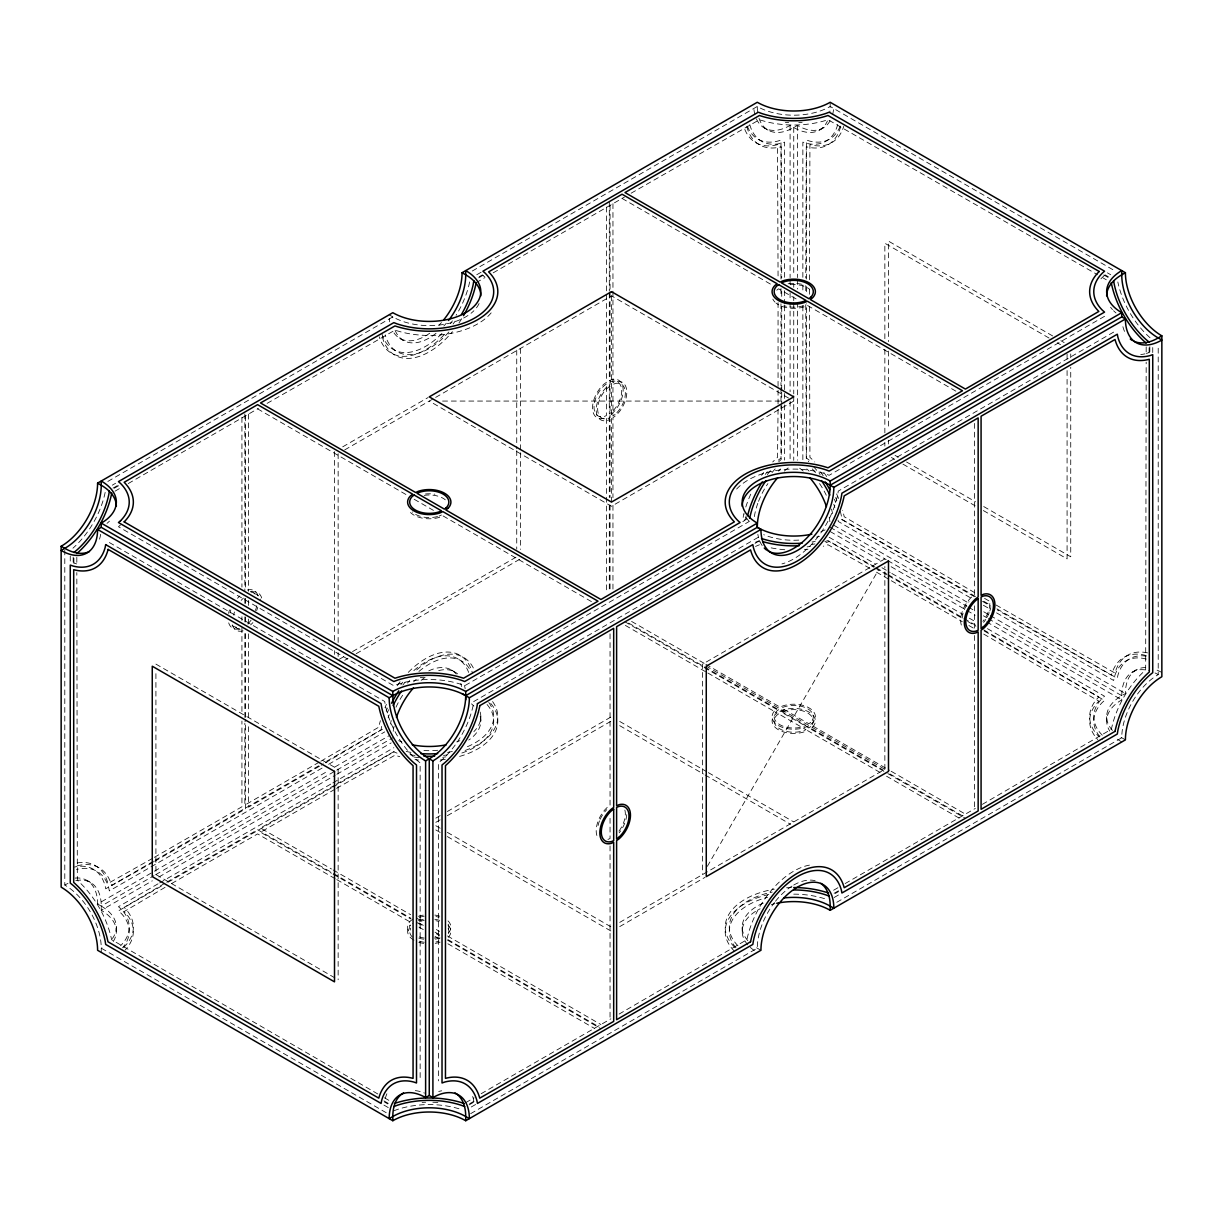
<?xml version="1.0" encoding="UTF-8"?>
<svg xmlns="http://www.w3.org/2000/svg" width="1223" height="1223" viewBox="0 0 1223 1223"><rect width="100%" height="100%" fill="white"/><g stroke="black" fill="none" stroke-linecap="round" stroke-linejoin="round"><path stroke-width="0.75" stroke-dasharray="5 3.75" d="M381.607 726.401L381.087 729.81L323.361 763.121M382.447 729.26L321.19 765.216M743.171 517.39L743.263 516.733A68.549 39.579 -60 0 1 743.981 513.507M746.091 515.984L745.556 519.378L742.254 521.288M746.917 518.842L741.857 522.359M840.66 126.412L840.553 126.947A68.549 39.579 60 0 1 806.278 146.745L805.758 278.034M707.368 866.312L878.206 570.407M120.588 524.881L118.448 526.746L393.837 685.736L397.047 684.498A64.437 37.194 0 0 1 461.484 684.498L464.694 685.736L749.195 521.487M123.752 947.29L124.165 946.923A68.549 39.579 0 0 0 124.165 907.344L165.059 883.144M1104.552 275.404L1102.412 277.254A64.437 37.194 0 0 0 1099.523 280.51M778.302 460.184L780.977 458.014L780.977 404.706M776.773 290.203L778.623 288.811L797.9 299.941M412.686 919.253L410.515 920.888A21.647 12.505 0 0 0 410.515 933.394M107.838 481.434L392.812 316.895A51.549 29.765 0 0 0 473.897 310.734M472.307 271.017L757.282 106.477A51.549 29.765 0 0 0 830.188 106.477L1115.162 271.017M112.287 485.179L115.589 483.268M476.756 274.747L481.709 271.903M113.036 488.115L119.64 484.293M479.156 276.734L482.458 274.823M114.274 488.237L119.227 485.378M478.759 277.804L483.696 274.961M115.023 491.172L119.976 488.313M128.247 483.544L258.405 408.39M267.118 403.361L394.983 330.134A68.549 39.579 0 0 0 491.707 312.186M476.19 282.651L484.461 277.881M493.175 272.851L624.525 197.01M631.129 193.203L759.452 119.716A68.549 39.579 0 0 0 828.017 119.716L1097.597 274.762M758.979 118.157A51.549 29.765 -60 0 0 793.742 127.513L797.381 125.419A51.549 29.765 60 0 0 831.059 118.876M819.502 130.066L823.155 127.972M342.715 446.838L428.081 397.551M344.718 449.896L611.5 295.859L790.455 399.172M339.428 659.166L344.351 656.323M352.56 651.584L516.733 556.786M344.718 660.313L348.005 658.417M356.214 653.678L520.386 558.896M793.742 401.068L611.5 506.291L429.258 401.068M152.692 858.301L107.976 883.51A68.549 39.579 -60 0 0 75.215 863.346M154.343 857.338L241.925 806.783L241.925 721.05M319.203 762.158L244.845 805.101L244.845 723.175M320.854 761.21L378.794 727.15A68.549 39.579 -60 0 1 380.368 720.683M153.517 861.191L105.682 888.8L105.163 886.018A64.437 37.194 -60 0 0 74.374 867.061M155.168 860.243L321.71 764.085M153.028 862.307L111.614 885.62A68.549 39.579 -60 0 0 77.339 865.823L76.82 866.006M154.679 861.359L245.578 808.877L245.578 719.338M319.539 766.179L248.483 807.195L248.483 725.27M322.062 768.09L109.336 890.91L108.801 888.112A64.437 37.194 -60 0 0 76.59 869.522M328.651 764.283L384.725 731.904M1104.552 316.314L829.163 475.304L825.953 474.065A64.437 37.194 0 0 0 735.054 490.943M75.092 878.099A51.549 29.765 -60 0 1 97.595 903.996L328.223 770.842M334.812 767.035L389.174 735.65M97.595 903.996L101.249 906.105L153.96 875.668M155.596 874.72L335.163 771.04M336.814 770.093L392.812 737.759M113.235 941.527A51.549 29.765 0 0 0 101.249 910.309L152.309 880.82M158.898 877.013L335.163 775.26M336.814 774.297L391.177 742.911M158.027 883.832L118.448 906.686L120.588 908.536A64.437 37.194 0 0 1 120.588 945.746M159.678 882.884L331.173 783.867M332.824 782.919L393.837 747.696M758.306 537.264L473.805 701.513L473.27 704.922A64.437 37.194 -60 0 1 441.06 760.721L438.369 762.877L438.369 1080.872M1113.664 332.09L838.275 491.096L837.74 494.489A64.437 37.194 -60 0 1 781.94 563.91M166.71 882.18L257.594 829.714L331.846 872.58M334.873 785.105L260.514 828.032L331.464 868.987M336.524 784.142L394.983 750.998M755.539 542.232L759.452 540.566M161.314 886.14L118.448 910.89L120.588 912.755A64.437 37.194 0 0 1 122.575 947.794M167.918 882.333L331.173 788.071M332.824 787.123L393.837 751.9L397.047 753.139M755.004 543.379L758.306 541.468L761.516 542.706M165.059 887.348L124.165 911.563A68.549 39.579 0 0 1 125.25 950.011M171.663 883.526L257.594 833.918L335.148 878.695M334.873 789.309L260.514 832.236L331.464 873.207M336.524 788.346L394.983 755.202A68.549 39.579 0 0 0 399.753 756.655M755.539 546.436L759.452 544.77M435.831 818.141L440.754 815.298M447.328 811.506L611.5 716.709M884.856 558.896L702.614 664.104L702.614 874.537M435.831 822.345L440.754 819.502M447.328 815.71L611.5 720.928M619.709 922.402L884.856 769.313L884.856 566.478M619.709 926.606L705.075 877.319M1132.437 672.084L1136.075 669.975M1112.487 730.452A51.549 29.765 0 0 1 1121.751 695.673L1125.405 693.563A51.549 29.765 60 0 1 1147.908 667.682M465.81 1102.58L474.081 1097.811M481.143 1093.729L610.843 1018.835M619.113 1014.066L746.917 939.692A68.549 39.579 -60 0 1 812.286 864.722M833.597 890.237L838.55 887.378M845.154 883.556L975.312 808.418M982.39 804.337L1111.386 729.26A68.549 39.579 -60 0 1 1145.661 669.898L1146.18 362.161M469.647 1103.727L474.585 1100.883M834.117 893.31L839.054 890.451M469.128 1104.873L474.081 1102.015M835.248 893.493L838.55 891.582M471.283 1106.983L476.236 1104.14M834.117 897.514L839.054 894.655M470.656 1113.664L757.282 948.177A51.549 29.765 -60 0 1 774.495 902.498M836.777 902.299L1121.751 737.759A51.549 29.765 -60 0 1 1158.212 674.637L1158.212 345.559M439.057 516.075L441.472 515.005M607.923 839.437L610.048 838.535L610.048 816.276M825.953 542.706L829.163 541.468L873.681 567.182M393.837 1110.805L397.047 1109.567A64.437 37.194 0 0 1 461.484 1109.567M1146.41 353.478L1149.1 352.545M442.558 401.068L780.442 401.068M1146.18 655.589L1145.661 655.406A68.549 39.579 60 0 0 1111.386 675.203L997.418 610.002M73.9 562.977L76.59 563.91M1107.411 272.851L1110.713 274.747M1105.026 274.839L1108.328 276.734M1103.773 274.961L1108.726 277.804M1103.024 277.896L1106.326 279.792M756.41 118.876A51.549 29.765 -60 0 0 790.089 125.419L793.742 127.513A51.549 29.765 60 0 0 827.405 120.985M764.314 127.972L767.968 130.066M1052.667 335.943L888.494 241.145L888.494 341.63M1060.876 340.682L1064.163 342.578M1049.028 338.037L884.856 243.255L884.856 339.933M1057.238 342.776L1060.524 344.672M622.064 198.432L772.217 285.112M955.882 391.161L807.394 305.429L804.566 306.683A21.647 12.505 0 0 1 775.994 303.029M895.068 455.369L898.355 457.264M906.564 462.004L975.511 501.812M983.72 506.551L1070.736 556.786L1070.736 367.221M891.414 457.478L894.701 459.374M902.91 464.113L975.144 505.818M983.353 510.557L1067.083 558.896L1067.083 369.315M974.67 592.651L844.206 516.733A68.549 39.579 60 0 0 842.632 510.251M984.561 598.368L989.514 601.227M996.118 605.033L1115.024 673.093A68.549 39.579 60 0 1 1147.785 652.929M975.495 596.503L841.913 519.378L841.393 515.984A64.437 37.194 60 0 0 839.911 509.884M983.735 601.257L990.34 605.064M996.928 608.871L1117.318 678.383L1117.837 675.585A64.437 37.194 60 0 1 1148.626 656.629M974.318 596.656L840.553 518.842M982.573 601.426L990.829 606.195M970.206 597.65L838.275 521.487L837.74 518.078M983.384 605.263L989.988 609.069M996.577 612.876L1113.664 680.477L1114.199 677.695A64.437 37.194 60 0 1 1146.41 659.09M833.826 525.233L967.255 602.266M983.735 611.775L988.673 614.634M990.324 615.582L1125.405 693.563M830.188 527.327L886.186 559.675M887.837 560.623L966.904 606.272M968.555 607.22L975.144 611.026M983.384 615.781L986.671 617.691M988.322 618.639L1121.751 695.673L1121.751 699.877A51.549 29.765 0 0 0 1109.765 731.109M830.188 531.546L882.899 561.969M891.139 566.738L965.268 609.528M966.904 610.476L975.144 615.23M986.671 621.896L1121.751 699.877M829.163 537.264L875.332 563.925M881.936 567.732L890.176 572.486M891.827 573.449L962.73 614.389M969.335 618.196L975.923 622.003M987.465 628.668L1104.552 696.254L1102.412 698.119A64.437 37.194 0 0 0 1102.412 735.313M874.842 566.998L828.017 540.566A68.549 39.579 0 0 1 824.852 541.56M876.494 567.961L886.385 573.663M888.036 574.627L962.287 617.493M963.938 618.441L975.495 625.121M983.751 629.876L1098.835 696.927A68.549 39.579 0 0 0 1098.835 736.506L1099.248 736.858M875.332 568.129L886.874 574.795M888.525 575.743L961.079 617.646M967.683 621.452L975.923 626.207M984.179 630.976L1104.552 700.473L1102.412 702.323A64.437 37.194 0 0 0 1102.412 739.518M869.889 568.359L828.017 544.77A68.549 39.579 0 0 1 823.247 546.222M876.494 572.165L889.687 579.778M891.338 580.742L962.287 621.697M968.891 625.519L973.844 628.377M983.751 634.095L1098.835 701.131A68.549 39.579 0 0 0 1097.75 739.579M389.174 314.8L392.812 316.895A51.549 29.765 -60 0 0 392.95 320.487M1125.405 739.869L1121.751 737.759A51.549 29.765 0 0 1 1118.724 735.849M399.845 338.389L403.498 340.498M631.588 621.422L704.188 663.325M705.824 664.288L780.075 707.154L782.903 705.885A21.647 12.505 0 0 1 809.045 707.872A21.647 12.505 0 0 1 812.485 722.961L810.314 724.597L889.503 770.322M891.154 771.27L965.406 814.136M705.87 665.985L884.856 769.313M257.594 408.864L407.748 495.544M414.154 499.244L433.431 510.373M591.412 601.578L442.925 515.846L440.097 517.115A21.647 12.505 0 0 1 410.515 512.529M628.668 623.103L702.919 665.969M704.57 666.917L777.155 708.836L774.985 710.471A21.647 12.505 0 0 0 778.424 725.56A21.647 12.505 0 0 0 804.566 727.532L807.394 726.279L883.296 770.108M889.885 773.914L962.486 815.833M624.984 621.819L702.537 666.581M704.188 667.544L780.075 711.358L782.903 710.104A21.647 12.505 0 0 1 809.045 712.092A21.647 12.505 0 0 1 812.485 727.181L810.314 728.816L886.201 772.63M887.852 773.578L965.406 818.355M625.366 625.396L706.221 672.084M707.872 673.032L777.155 713.04L774.985 714.675A21.647 12.505 0 0 0 778.424 729.764A21.647 12.505 0 0 0 804.566 731.751L807.394 730.498L879.994 772.401M886.583 776.223L960.835 819.089M619.709 721.448L706.726 771.698M708.362 772.646L793.742 821.932M619.709 725.667L703.439 774.006M705.075 774.954L790.455 824.241M451.394 669.975L455.032 672.084M109.336 542.523L384.725 701.513L385.26 704.922A64.437 37.194 60 0 0 417.471 760.721L420.146 762.877L420.146 1080.872M760.935 950.286L757.282 948.177A51.549 29.765 0 0 1 754.255 946.281M155.917 664.104L338.144 769.313L338.144 979.745M435.831 825.724L440.754 828.567M447.328 832.359L611.5 927.141M435.831 829.928L440.754 832.771M447.328 836.563L611.5 931.345M333.115 869.95L410.653 914.712M417.058 918.412L423.494 922.127M436.351 929.541L439.561 931.406M447.496 935.977L600.936 1024.568M333.497 873.528L411.035 918.305M418.969 922.876L423.785 925.658M435.036 932.155L441.472 935.87M447.878 939.57L598.016 1026.25M333.115 874.155L410.653 918.916M417.058 922.616L423.494 926.331M436.351 933.76L439.561 935.61M447.496 940.181L600.936 1028.772M336.799 879.643L412.686 923.457M418.969 927.095L423.785 929.877M435.036 936.359L439.852 939.142M447.878 943.774L594.714 1028.558M334.857 977.85L155.917 874.537L155.917 671.687M86.925 880.392L90.563 882.502M377.861 1094.004L111.614 939.692A68.549 39.579 60 0 0 77.339 880.315L76.82 572.578M384.465 1097.811L389.418 1100.669M383.946 1100.883L388.883 1103.727M384.465 1102.015L387.767 1103.926M383.946 1105.088L388.883 1107.946M386.223 1112.716L101.249 948.177A51.549 29.765 60 0 0 64.788 885.055L64.788 550.274M809.167 460.184L806.492 458.014L806.492 303.778M482.917 275.404L485.057 277.254M734.778 947.29L734.366 946.923A68.549 39.579 0 0 1 774.266 889.197M746.81 126.412L746.917 126.947A68.549 39.579 -60 0 0 781.191 146.745L781.711 278.034M382.34 336.845L382.447 337.38A68.549 39.579 -60 0 0 452.403 331.693M473.805 1101.327L473.27 1098.544A64.437 37.194 -60 0 0 471.359 1093.133M1152.739 347.546L1152.739 353.248M1149.819 346.721L1149.819 352.423M1149.1 347.745L1149.1 353.447M1146.18 346.919L1146.18 352.621M1106.662 716.709L1106.662 720.928M1070.736 353.951L1070.736 357.743M1067.083 354.15L1067.083 359.837M974.517 423.418L974.517 594.882L972.01 596.717A21.647 12.505 -60 0 0 962.715 627.995M974.517 605.844L974.517 628.118M974.517 635.517L974.517 808.877M888.494 351.108L888.494 428.83M888.494 440.204L888.494 443.995M884.856 349.411L884.856 432.835M884.856 442.313L884.856 446.105M830.188 102.273L830.188 106.477A51.549 29.765 60 0 1 829.867 111.797M809.412 279.746L809.932 144.635A68.549 39.579 60 0 0 843.763 126.351M809.412 289.27L809.412 294.988M809.412 306.423L809.932 457.356A68.549 39.579 60 0 1 814.747 461.958M806.492 279.027L806.492 140.018L809.167 140.951A64.437 37.194 60 0 0 840.522 125.143M806.492 286.641L806.492 294.254M805.758 285.662L805.758 293.275M805.758 304.71L806.278 459.466A68.549 39.579 60 0 1 808.709 461.698M802.854 277.315L802.854 142.128L805.529 143.06A64.437 37.194 60 0 0 837.74 124.456M802.854 284.944L802.854 292.557M802.854 305.888L802.854 460.123M797.381 125.419L797.381 277.59M797.381 279.486L797.381 289.01M797.381 302.326L797.381 460.2M793.742 127.513L793.742 275.894M793.742 283.491L793.742 287.298M793.742 296.807L793.742 300.613M793.742 302.524L793.742 393.821M793.742 395.732L793.742 460.398M790.089 125.419L790.089 277.59M790.089 279.486L790.089 285.204M790.089 292.801L790.089 300.415M790.089 302.326L790.089 391.727M790.089 401.236L790.089 460.2M784.631 277.315L784.631 142.128L781.94 143.06A64.437 37.194 -60 0 1 749.73 124.456M784.631 290.646L784.631 303.977M784.631 305.888L784.631 391.574M784.631 393.47L784.631 402.994M784.631 404.905L784.631 460.123M781.711 291.38L781.711 298.993M781.711 306.621L781.711 390.458M781.711 392.354L781.711 403.789M781.711 405.7L781.191 459.466A68.549 39.579 -60 0 0 778.761 461.698M780.977 279.027L780.977 140.018L778.302 140.951A64.437 37.194 -60 0 1 746.947 125.143M780.977 288.552L780.977 296.165M780.977 303.778L780.977 385.658M780.977 387.569L780.977 402.795M778.057 275.939L777.538 144.635A68.549 39.579 -60 0 1 743.706 126.351M778.057 302.601L778.057 388.348M778.057 390.259L778.057 407.412M778.057 409.308L777.538 457.356A68.549 39.579 -60 0 0 772.722 461.958M742.193 927.141L742.193 931.345M612.952 203.691L612.952 382.784L615.459 381.714A21.647 12.505 -60 0 1 626.803 392.231A21.647 12.505 -60 0 1 615.459 415.866L612.952 417.685L612.952 497.7M612.952 505.328L612.952 589.15M611.5 295.859L611.5 502.531M610.048 205.372L610.048 384.465L607.541 386.285A21.647 12.505 -60 0 0 596.197 409.919A21.647 12.505 -60 0 0 607.541 420.437L610.048 419.367L610.048 497.486M610.048 505.099L610.048 590.831M610.048 633.85L610.048 805.315L607.541 807.134A21.647 12.505 -60 0 0 598.246 838.412M610.048 845.934L610.048 1019.309M609.314 201.596L609.314 291.135M609.314 293.031L609.314 380.674L611.821 379.604A21.647 12.505 -60 0 1 623.164 390.137A21.647 12.505 -60 0 1 611.821 413.756L609.314 415.591L609.314 497.501M609.314 505.13L609.314 590.862M606.394 207.084L606.394 292.817M606.394 294.728L606.394 382.356L603.887 384.19A21.647 12.505 -60 0 0 592.544 407.809A21.647 12.505 -60 0 0 603.887 418.327L606.394 417.272L606.394 495.376M606.394 497.287L606.394 592.544M520.386 348.463L520.386 450.844M520.386 452.739L520.386 549.417M516.733 350.16L516.733 448.734M516.733 450.63L516.733 549.203M480.807 716.709L480.807 720.928M338.144 453.687L338.144 643.252M338.144 652.73L338.144 656.522M334.506 451.577L334.506 641.158M334.506 650.636L334.506 654.427M248.483 414.123L248.483 591.305M248.483 600.447L248.483 606.027M248.483 619.006L248.483 624.571M248.483 633.835L248.483 717.656M245.578 415.805L245.578 589.165M245.578 598.429L245.578 603.994M245.578 616.973L245.578 622.553M245.578 633.606L245.578 717.427M244.845 413.924L244.845 591.106M244.845 598.353L244.845 603.917M244.845 616.896L244.845 622.476M244.845 633.636L244.845 721.264M241.925 417.502L241.925 587.071M241.925 616.728L241.925 620.443M241.925 627.689L241.925 713.422M116.338 927.141L116.338 931.345M75.75 880.682A51.549 29.765 -60 0 1 101.249 906.105L101.249 910.309M101.249 952.396L101.249 948.177A51.549 29.765 0 0 0 104.276 946.266M76.82 557.336L76.82 564.965M73.9 558.162L73.9 563.879M73.181 557.138L73.181 562.855M70.261 556.068L70.261 561.77M480.18 716.265A51.549 29.765 0 0 1 468.745 740.053M437.666 750.28A51.549 29.765 0 0 1 422.531 750.433M471.497 703.867A51.549 29.765 0 0 1 473.897 706.038M438.705 670.617A51.549 29.765 -60 0 1 457.585 673.873M464.465 685.491A51.549 29.765 -60 0 1 465.153 688.671M393.225 731.247A51.549 29.765 -60 0 1 394.066 726.141M421.14 680.37A51.549 29.765 -60 0 1 425.191 677.252M1121.751 695.673A51.549 29.765 60 0 1 1148.779 670.617M1155.032 672.956A51.549 29.765 60 0 1 1158.212 674.637M1121.751 741.964A51.549 29.765 0 0 1 1117.318 739.044M754.255 950.485A51.549 29.765 0 0 1 749.103 946.235M747.819 944.859A51.549 29.765 0 0 1 760.11 908.796M771.361 904.546A51.549 29.765 0 0 1 774.908 903.644M747.819 940.655A51.549 29.765 0 0 1 764.711 902.543M775.504 901.213A51.549 29.765 -60 0 1 792.382 885.865M793.742 885.055A51.549 29.765 -60 0 1 815.16 880.728M448.184 924.221A19.583 11.313 0 0 1 448.184 930.061M439.057 936.94A19.583 11.313 0 0 1 434.333 938.056M424.198 938.056A19.583 11.313 0 0 1 419.474 936.94M410.347 930.061A19.583 11.313 0 0 1 410.347 924.221M419.474 917.342A19.583 11.313 0 0 1 424.198 916.21M435.954 916.516A19.583 11.313 0 0 1 439.057 917.342M448.015 920.888A21.647 12.505 0 0 1 448.015 933.394M440.097 937.965A21.647 12.505 0 0 1 434.868 939.218M423.662 939.218A21.647 12.505 0 0 1 418.434 937.965M418.434 916.317A21.647 12.505 0 0 1 423.662 915.064M434.868 915.064A21.647 12.505 0 0 1 440.097 916.317M101.249 906.105A51.549 29.765 0 0 1 112.409 938.53M64.788 885.055A51.549 29.765 -60 0 1 67.968 883.388M825.112 529.895A51.549 29.765 0 0 1 820.954 531.562M749.103 521.166A51.549 29.765 0 0 1 743.951 513.996M480.18 712.061A51.549 29.765 0 0 1 473.897 731.599M459.863 740.664A51.549 29.765 0 0 1 456.683 741.918M401.847 741.918A51.549 29.765 0 0 1 398.667 740.664M819.502 536.27A51.549 29.765 0 0 1 816.536 537.187M798.787 540.107A51.549 29.765 0 0 1 763.718 534.68M737.943 945.746A64.437 37.194 0 0 1 772.233 892.071M815.237 541.361A64.437 37.194 0 0 1 812.026 541.957M488.787 702.476A64.437 37.194 0 0 1 465.061 747.65M452.357 751.442A64.437 37.194 0 0 1 447.557 752.39M410.974 752.39A64.437 37.194 0 0 1 406.174 751.442M814.915 543.929A68.549 39.579 0 0 1 811.476 544.525M786.572 887.776A68.549 39.579 0 0 1 791.938 887.577M492.594 701.574A68.549 39.579 0 0 1 463.548 750.998M447.006 754.943A68.549 39.579 0 0 1 443.521 755.432M415.01 755.432A68.549 39.579 0 0 1 408.085 754.362M420.315 677.481A68.549 39.579 0 0 1 423.892 677.252M422.103 1102.412A68.549 39.579 0 0 1 425.68 1102.244M432.85 1102.244A68.549 39.579 0 0 1 438.216 1102.535M487.044 704.479A64.437 37.194 0 0 1 461.484 753.139M445.936 756.854A64.437 37.194 0 0 1 442.665 757.312M419.183 757.664A64.437 37.194 0 0 1 412.594 756.854M810.406 546.436A64.437 37.194 0 0 1 807.134 546.88M734.366 951.142A68.549 39.579 0 0 1 770.857 894.044M490.744 703.424A68.549 39.579 0 0 1 457.142 757.083M445.264 759.407A68.549 39.579 0 0 1 438.216 760.171M418.541 760.018A68.549 39.579 0 0 1 415.01 759.636M439.057 941.144A19.583 11.313 0 0 1 435.954 941.97M424.198 942.276A19.583 11.313 0 0 1 419.474 941.144M412.304 937.001A19.583 11.313 0 0 1 410.347 928.425M419.474 921.561A19.583 11.313 0 0 1 424.198 920.43M435.954 920.72A19.583 11.313 0 0 1 439.057 921.561M448.184 928.425A19.583 11.313 0 0 1 448.184 934.28M448.015 925.092A21.647 12.505 0 0 1 448.015 937.598M440.097 942.169A21.647 12.505 0 0 1 434.868 943.422M423.662 943.422A21.647 12.505 0 0 1 418.434 942.169M413.955 940.181A21.647 12.505 0 0 1 410.515 925.092M418.434 920.522A21.647 12.505 0 0 1 423.662 919.283M434.868 919.283A21.647 12.505 0 0 1 440.097 920.522M735.956 947.794A64.437 37.194 0 0 1 767.524 897.361M793.742 894.151A64.437 37.194 0 0 1 825.953 899.134M807.99 549.219A68.549 39.579 0 0 1 804.459 549.586M784.784 549.739A68.549 39.579 0 0 1 769.16 547.445M100.683 534.313A51.549 29.765 60 0 1 98.467 541.835M415.316 1090.626A51.549 29.765 60 0 1 424.503 1093.087M385.26 1098.544A64.437 37.194 60 0 1 387.171 1093.133M479.049 303.564A51.549 29.765 0 0 1 476.343 307.967M1115.987 312.935A51.549 29.765 0 0 1 1113.572 310.734M1112.487 309.602A51.549 29.765 0 0 1 1110.591 307.248M762.174 545.55A51.549 29.765 -60 0 1 757.847 534.329M784.295 471.084A51.549 29.765 -60 0 1 788.973 467.308M803.526 305.658A19.583 11.313 0 0 1 783.943 305.658M790.333 284.73A19.583 11.313 0 0 1 809.779 289.377M109.428 521.166A51.549 29.765 0 0 1 107.013 523.352M446.303 323.224A51.549 29.765 -60 0 1 443.842 326.021M436.045 333.298A51.549 29.765 -60 0 1 394.601 328.865M437.544 516.534A19.583 11.313 0 0 1 412.304 511.933M424.198 495.361A19.583 11.313 0 0 1 445.31 499.794M757.603 111.797A51.549 29.765 -60 0 1 757.282 106.477M774.985 302.112A21.647 12.505 0 0 1 772.829 299.1M788.132 283.782A21.647 12.505 0 0 1 804.566 285.035M425.497 493.97A21.647 12.505 0 0 1 434.868 494.214M802.15 122.315A64.437 37.194 0 0 1 798.787 122.514M788.682 122.514A64.437 37.194 0 0 1 785.319 122.315M624.877 810.069A19.583 11.313 -60 0 1 618.425 831.778M598.123 825.51A19.583 11.313 -60 0 1 599.499 820.847M600.157 819.303A19.583 11.313 -60 0 1 606.761 809.626M989.82 603.505A19.583 11.313 -60 0 1 982.895 621.345M962.18 618.074A19.583 11.313 -60 0 1 969.044 601.655M626.757 814.656A21.647 12.505 -60 0 1 619.159 832.817M990.752 607.541A21.647 12.505 -60 0 1 989.835 610.965M989.224 612.677A21.647 12.505 -60 0 1 986.793 617.753M985.814 619.358A21.647 12.505 -60 0 1 983.628 622.385M418.923 671.458A64.437 37.194 -60 0 1 470.549 670.647M388.15 717.809A64.437 37.194 -60 0 1 389.235 714.721M407.519 683.03A64.437 37.194 -60 0 1 409.659 680.554M1124.533 331.402A51.549 29.765 -60 0 1 1122.317 323.896M438.705 1091.466A51.549 29.765 -60 0 1 441.732 1090.824M1144.988 353.829A64.437 37.194 -60 0 1 1140.769 354.532M771.988 472.598A64.437 37.194 -60 0 1 775.199 468.929M754.881 114.549A51.549 29.765 -60 0 1 753.674 106.187M754.346 516.61A51.549 29.765 -60 0 1 757.954 502.898M758.52 501.369A51.549 29.765 -60 0 1 767.906 483.605M778.378 471.1A51.549 29.765 -60 0 1 780.656 468.975M253.956 593.659A19.583 11.313 -60 0 1 260.407 599.637M252.886 622.614A19.583 11.313 -60 0 1 250.608 624.877M240.105 629.341A19.583 11.313 -60 0 1 235.03 626.421M233.654 615.077A19.583 11.313 -60 0 1 234.48 611.989M241.176 600.386A19.583 11.313 -60 0 1 243.438 598.123M448.872 332.014A64.437 37.194 -60 0 1 385.26 334.888M441.442 322.536A51.549 29.765 -60 0 1 438.935 325.242M429.701 333.222A51.549 29.765 -60 0 1 392.323 330.103M389.724 321.802A51.549 29.765 -60 0 1 389.311 318.377M428.784 670.861A51.549 29.765 -60 0 1 456.194 674.056M460.826 683.397A51.549 29.765 -60 0 1 461.514 686.577M390.412 724.047A51.549 29.765 -60 0 1 391.222 720.592M395.992 707.215A51.549 29.765 -60 0 1 403.437 694.037M413.588 681.822A51.549 29.765 -60 0 1 416.187 679.407M413.833 670.601A64.437 37.194 -60 0 1 468.761 672.788M386.162 711.083A64.437 37.194 -60 0 1 387.416 708.025M400.808 684.819A64.437 37.194 -60 0 1 402.841 682.205M765.277 474.386A64.437 37.194 -60 0 1 767.31 471.772M469.632 281.963A64.437 37.194 -60 0 1 456.103 315.244M452.403 320.854A64.437 37.194 -60 0 1 450.431 323.545M441.946 333.436A64.437 37.194 -60 0 1 382.019 334.2M105.163 492.395A64.437 37.194 -60 0 1 72.937 548.194M250.318 591.55A19.583 11.313 -60 0 1 255.378 594.47M256.769 605.813A19.583 11.313 -60 0 1 255.378 610.46M236.467 627.246A19.583 11.313 -60 0 1 231.392 624.311M230 612.983A19.583 11.313 -60 0 1 230.841 609.88M237.522 598.292A19.583 11.313 -60 0 1 239.8 596.014M250.99 592.146A21.647 12.505 -60 0 1 261.814 598.383M243.071 630.854A21.647 12.505 -60 0 1 232.248 624.617M767.341 474.585A68.549 39.579 -60 0 1 771.728 469.128M416.722 669.898A68.549 39.579 -60 0 1 474.05 669.44M387.278 712.963A68.549 39.579 -60 0 1 388.608 709.707M402.871 685.018A68.549 39.579 -60 0 1 405.027 682.235M461.698 318.729A68.549 39.579 -60 0 1 458.778 323.224M745.801 506.995A68.549 39.579 -60 0 1 750.876 493.924M761.593 475.35A68.549 39.579 -60 0 1 763.687 472.491M247.352 590.036A21.647 12.505 -60 0 1 258.175 596.289M257.778 607.128A21.647 12.505 -60 0 1 256.647 610.583M251.036 620.29A21.647 12.505 -60 0 1 247.352 624.189M239.418 628.76A21.647 12.505 -60 0 1 228.594 622.507M228.594 613.365A21.647 12.505 -60 0 1 229.511 609.925M455.124 321.129A68.549 39.579 -60 0 1 453.076 324.034M444.163 334.766A68.549 39.579 -60 0 1 379.237 336.784M408.253 672.39A68.549 39.579 -60 0 1 472.445 673.093M384.97 707.597A68.549 39.579 -60 0 1 386.407 704.356M397.123 685.782A68.549 39.579 -60 0 1 400.288 681.501M813.448 466.544A68.549 39.579 60 0 1 820.129 474.585M834.392 499.274A68.549 39.579 60 0 1 835.722 502.546M820.159 471.772A64.437 37.194 60 0 1 823.186 475.732M835.584 497.593A64.437 37.194 60 0 1 836.838 500.666M799.674 468.195A51.549 29.765 60 0 1 803.175 471.084M829.225 517.222A51.549 29.765 60 0 1 829.867 521.655M806.813 468.975A51.549 29.765 60 0 1 809.091 471.1M819.563 483.605A51.549 29.765 60 0 1 826.289 495.254M831.487 509.058A51.549 29.765 60 0 1 832.588 513.614M823.782 472.491A68.549 39.579 60 0 1 826.886 476.817M836.593 493.924A68.549 39.579 60 0 1 838.718 498.801M833.52 109.688A51.549 29.765 60 0 1 832.588 114.549M1157.096 670.143A51.549 29.765 60 0 1 1161.85 672.528M812.271 468.929A64.437 37.194 60 0 1 815.481 472.613M833.765 504.304A64.437 37.194 60 0 1 834.85 507.392M1150.063 337.762A64.437 37.194 60 0 1 1117.837 281.963M778.623 709.676L776.773 711.067A19.583 11.313 0 0 0 779.892 724.719A19.583 11.313 0 0 0 803.526 726.508L805.942 725.438L778.623 709.676M778.623 713.88L776.773 715.272A19.583 11.313 0 0 0 779.892 728.923A19.583 11.313 0 0 0 803.526 730.712L805.942 729.657L778.623 713.88M810.696 722.365L808.846 723.756L781.528 707.995L783.943 706.925A19.583 11.313 0 0 1 807.577 708.713A19.583 11.313 0 0 1 810.696 722.365M810.696 726.584L808.846 727.96L781.528 712.199L783.943 711.129A19.583 11.313 0 0 1 807.577 712.933A19.583 11.313 0 0 1 810.696 726.584M606.394 384.037L604.269 385.597A19.583 11.313 -60 0 0 594.011 406.969A19.583 11.313 -60 0 0 604.269 416.493L606.394 415.591L606.394 384.037M610.048 386.147L607.923 387.691A19.583 11.313 -60 0 0 597.65 409.078A19.583 11.313 -60 0 0 607.923 418.587L610.048 417.685L610.048 386.147M611.439 412.35L609.314 413.894L609.314 382.356L611.439 381.454A19.583 11.313 -60 0 1 621.712 390.978A19.583 11.313 -60 0 1 611.439 412.35M615.077 414.459L612.952 416.003L612.952 384.465L615.077 383.563A19.583 11.313 -60 0 1 625.35 393.072A19.583 11.313 -60 0 1 615.077 414.459"/><path stroke-width="1.5" d="M109.336 491.096L108.801 494.489A64.437 37.194 -60 0 1 76.59 550.289L73.9 552.46M111.721 493.083L111.614 493.74A68.549 39.579 -60 0 1 77.339 553.102L76.82 553.53M473.805 280.663L473.27 284.072A64.437 37.194 -60 0 1 461.484 314.464M476.19 282.651L476.083 283.308A68.549 39.579 -60 0 1 463.548 315.656M783.668 897.957A51.549 29.765 0 0 1 830.188 906.105L833.826 908.2A51.549 29.765 -60 0 0 797.381 887.164A51.549 29.765 -60 0 0 760.935 950.286L465.718 1120.727A51.549 29.765 0 0 0 392.812 1120.727L97.595 950.286A51.549 29.765 60 0 0 61.15 887.164L61.15 546.268A51.549 29.765 -60 0 0 97.595 483.131L392.812 312.691A51.549 29.765 0 0 0 465.718 312.691A51.549 29.765 0 0 0 465.718 270.604L465.718 274.823A51.549 29.765 -60 0 1 448.505 320.502M443.842 319.677A51.549 29.765 -60 0 0 462.065 272.714L757.282 102.273A51.549 29.765 0 0 0 830.188 102.273L1125.405 272.714A51.549 29.765 60 0 0 1161.85 335.836L1161.85 676.732A51.549 29.765 -60 0 0 1125.405 739.869L830.188 910.309A51.549 29.765 0 0 0 776.727 903.262M101.249 527.327L101.249 523.123A51.549 29.765 0 0 0 101.249 481.036L101.249 485.241A51.549 29.765 -60 0 1 64.788 548.363L61.15 550.472A51.549 29.765 60 0 0 97.595 529.437L101.249 527.327L392.812 695.673A51.549 29.765 0 0 1 465.718 695.673L757.282 527.327A51.549 29.765 0 0 0 811.889 534.145M97.595 529.437L389.174 697.767L392.812 695.673L392.812 691.454L101.249 523.123M1125.405 272.714L1121.751 274.823A51.549 29.765 0 0 0 1106.662 295.859M392.812 691.454A51.549 29.765 0 0 1 465.718 691.454L757.282 523.123A51.549 29.765 0 0 1 757.282 481.036A51.549 29.765 0 0 1 830.188 481.036L1121.751 312.691A51.549 29.765 0 0 1 1121.751 270.604L1121.751 274.823A51.549 29.765 60 0 0 1158.212 337.945L1161.85 340.055A51.549 29.765 -60 0 1 1125.405 319.004L1121.751 316.895L830.188 485.241A51.549 29.765 0 0 0 774.006 478.805A51.549 29.765 0 0 0 742.193 506.291M432.911 1097.581L429.258 1095.487L425.619 1097.581A51.549 29.765 60 0 0 389.174 1118.632L392.812 1116.523A51.549 29.765 0 0 1 465.718 1116.523L469.357 1118.632A51.549 29.765 -60 0 0 432.911 1097.581L432.911 760.905A51.549 29.765 -60 0 0 469.357 697.767L760.935 529.437A51.549 29.765 -60 0 0 797.381 550.472A51.549 29.765 -60 0 0 833.826 487.35L1125.405 319.004M425.619 1097.581L425.619 760.905L429.258 758.795A51.549 29.765 -60 0 0 465.718 695.673M1161.85 335.836L1158.212 337.945A51.549 29.765 -60 0 1 1133.583 341.11M394.372 1103.528L394.983 1103.284A68.549 39.579 0 0 1 463.548 1103.284L464.159 1103.528M393.837 1106.586L397.047 1105.347A64.437 37.194 0 0 1 461.484 1105.347L464.694 1106.586M828.628 893.111L828.017 892.866A68.549 39.579 0 0 0 793.742 887.562M829.163 896.169L825.953 894.93A64.437 37.194 0 0 0 793.742 889.947M462.065 272.714L465.718 274.823A51.549 29.765 0 0 1 480.807 295.859M830.188 481.036L830.188 485.241L833.826 487.35M757.282 523.123L757.282 527.327L760.935 529.437M97.595 483.131L101.249 485.241A51.549 29.765 0 0 1 116.338 506.291M462.065 693.563L469.357 697.767M61.15 546.268L64.788 548.363A51.549 29.765 60 0 0 89.417 551.527M392.812 695.673A51.549 29.765 60 0 0 429.258 758.795L432.911 760.905M1149.1 342.027L1146.41 339.872A64.437 37.194 60 0 1 1114.199 284.072L1113.664 280.663M1146.18 343.097L1145.661 342.685A68.549 39.579 60 0 1 1111.386 283.308L1111.279 282.651M1121.751 312.691L1121.751 316.895M830.188 910.309L830.188 906.105A51.549 29.765 -60 0 0 820.816 883.342M465.718 691.454L465.718 699.877M465.718 1120.727L465.718 1116.523A51.549 29.765 -60 0 0 455.032 1092.934M429.258 758.795L429.258 1095.487M392.812 1120.727L392.812 1116.523A51.549 29.765 60 0 1 403.498 1092.934M830.188 485.241A51.549 29.765 -60 0 1 807.684 537.111A51.549 29.765 -60 0 1 767.968 550.916M766.653 550.09A51.549 29.765 -60 0 1 764.253 548.042M757.282 527.327A51.549 29.765 -60 0 1 777.614 477.841M446.273 744.807A51.549 29.765 0 0 1 412.258 744.807M802.15 543.165A64.437 37.194 0 0 1 761.516 538.502M437.681 753.597A64.437 37.194 0 0 1 420.85 753.597M799.108 545.748A68.549 39.579 0 0 1 762.617 541.56M434.639 756.166A68.549 39.579 0 0 1 423.892 756.166M396.435 717.397A51.549 29.765 -60 0 1 413.435 687.938M425.619 760.905A51.549 29.765 60 0 1 389.174 697.767M1132.437 340.498A51.549 29.765 -60 0 1 1130.281 339.031M749.73 518.078A64.437 37.194 -60 0 1 765.995 480.563M393.118 705.564A64.437 37.194 -60 0 1 401.526 690.995M747.635 515.617A68.549 39.579 -60 0 1 762.25 481.908M391.589 703.24A68.549 39.579 -60 0 1 398.759 690.827M825.219 481.908A68.549 39.579 60 0 1 829.76 489.628M809.855 477.857A51.549 29.765 60 0 1 826.427 506.551M821.474 480.563A64.437 37.194 60 0 1 829.882 495.132M477.444 703.622L476.909 707.016A64.437 37.194 -60 0 1 444.698 762.816L442.023 764.986L442.023 1082.982L444.698 1082.049A64.437 37.194 -60 0 1 476.909 1100.654L477.444 1103.436L752.833 944.431L753.368 941.037A64.437 37.194 -60 0 1 797.381 876.631A64.437 37.194 -60 0 1 841.393 890.222L841.913 893.004L1117.318 734.014L1117.837 730.605A64.437 37.194 -60 0 1 1150.063 674.806L1152.739 672.65L1152.739 354.655L1150.063 355.587A64.437 37.194 -60 0 1 1117.837 336.982L1117.318 334.2L841.913 493.19L841.393 496.599A64.437 37.194 -60 0 1 797.381 560.99A64.437 37.194 -60 0 1 753.368 547.415L752.833 544.617L477.444 703.622M479.829 705.61L479.737 706.267A68.549 39.579 -60 0 1 445.462 765.644L445.462 1078.365A68.549 39.579 -60 0 1 479.737 1098.147L613.686 1021.404L613.686 842.326L611.179 843.396A21.647 12.505 -60 0 1 599.836 832.863A21.647 12.505 -60 0 1 611.179 809.244L613.686 807.409L613.686 628.332L479.829 705.61M750.555 941.786L616.606 1019.722L616.606 840.644L619.113 838.81A21.647 12.505 -60 0 0 630.457 815.191A21.647 12.505 -60 0 0 619.113 804.673L616.606 805.728L616.606 626.65L750.555 549.907A68.549 39.579 -60 0 0 797.381 564.369A68.549 39.579 -60 0 0 844.206 495.85L978.155 417.899L978.155 596.992L975.648 598.811A21.647 12.505 -60 0 0 964.305 622.446A21.647 12.505 -60 0 0 975.648 632.964L978.155 631.894L978.155 810.987L844.206 887.73A68.549 39.579 -60 0 0 797.381 873.268A68.549 39.579 -60 0 0 750.555 941.786M1115.024 731.369L981.075 809.305L981.075 630.212L983.582 628.393A21.647 12.505 -60 0 0 994.926 604.774A21.647 12.505 -60 0 0 983.582 594.24L981.075 595.311L981.075 416.217L1115.024 339.49A68.549 39.579 -60 0 0 1149.299 359.272L1149.299 671.993A68.549 39.579 -60 0 0 1115.024 731.369M105.682 544.617L105.163 547.415A64.437 37.194 60 0 1 72.937 566.004L70.261 565.072L70.261 883.082L72.937 885.238A64.437 37.194 60 0 1 105.163 941.037L105.682 944.431L381.087 1103.436L381.607 1100.654A64.437 37.194 60 0 1 413.833 1082.049L416.508 1082.982L416.508 764.986L413.833 762.816A64.437 37.194 60 0 1 381.607 707.016L381.087 703.622L105.682 544.617M108.083 549.372L107.976 549.907A68.549 39.579 60 0 1 73.701 569.704L73.701 882.425A68.549 39.579 60 0 1 107.976 941.786L378.794 1098.147A68.549 39.579 60 0 1 413.068 1078.365L413.068 765.644A68.549 39.579 60 0 1 378.794 706.267L108.083 549.372M120.588 520.677L118.448 522.527L393.837 681.532L397.047 680.294A64.437 37.194 0 0 1 461.484 680.294L464.694 681.532L740.083 522.527L737.943 520.677A64.437 37.194 0 0 1 748.17 475.778A64.437 37.194 0 0 1 825.953 469.861L829.163 471.1L1104.552 312.11L1102.412 310.245A64.437 37.194 0 0 1 1102.412 273.05L1104.552 271.2L829.163 112.195L825.953 113.433A64.437 37.194 0 0 1 761.516 113.433L758.306 112.195L482.917 271.2L485.057 273.05A64.437 37.194 0 0 1 474.83 317.949A64.437 37.194 0 0 1 397.047 323.866L393.837 322.627L118.448 481.617L120.588 483.482A64.437 37.194 0 0 1 120.588 520.677M124.165 521.869L394.983 678.23A68.549 39.579 0 0 1 463.548 678.23L598.016 601.181L442.925 511.642L440.097 512.896A21.647 12.505 0 0 1 413.955 510.908A21.647 12.505 0 0 1 410.515 495.819L412.686 494.184L257.594 404.645L124.165 482.29A68.549 39.579 0 0 1 124.165 521.869M1099.248 271.506L1098.835 271.858A68.549 39.579 0 0 0 1098.835 311.437L965.406 389.082L810.314 299.543L812.485 297.908A21.647 12.505 0 0 0 809.045 282.819A21.647 12.505 0 0 0 782.903 280.831L780.075 282.085L624.984 192.546L759.452 115.497A68.549 39.579 0 0 0 828.017 115.497L1099.248 271.506M414.154 495.04L412.304 496.416A19.583 11.313 0 0 0 415.423 510.067A19.583 11.313 0 0 0 439.057 511.871L441.472 510.801L414.154 495.04M446.227 507.728L444.377 509.12L417.058 493.343L419.474 492.288A19.583 11.313 0 0 1 443.108 494.077A19.583 11.313 0 0 1 446.227 507.728M448.015 508.325L445.845 509.96L600.936 599.499L734.366 521.869A68.549 39.579 0 0 1 745.266 474.096A68.549 39.579 0 0 1 828.017 467.798L962.486 390.764L807.394 301.225L804.566 302.478A21.647 12.505 0 0 1 778.424 300.491A21.647 12.505 0 0 1 774.985 285.402L777.155 283.767L622.064 194.228L488.634 271.858A68.549 39.579 0 0 1 477.734 319.631A68.549 39.579 0 0 1 394.983 325.93L260.514 402.963L415.606 492.502L418.434 491.249A21.647 12.505 0 0 1 444.576 493.236A21.647 12.505 0 0 1 448.015 508.325M778.623 284.607L776.773 285.999A19.583 11.313 0 0 0 779.892 299.65A19.583 11.313 0 0 0 803.526 301.439L805.942 300.384L778.623 284.607M810.696 297.311L808.846 298.687L781.528 282.926L783.943 281.856A19.583 11.313 0 0 1 807.577 283.66A19.583 11.313 0 0 1 810.696 297.311M613.686 809.106L611.561 810.65A19.583 11.313 -60 0 0 601.288 832.022A19.583 11.313 -60 0 0 611.561 841.546L613.686 840.644L613.686 809.106M618.731 837.403L616.606 838.963L616.606 807.409L618.731 806.507A19.583 11.313 -60 0 1 628.989 816.031A19.583 11.313 -60 0 1 618.731 837.403M978.155 598.674L976.03 600.233A19.583 11.313 -60 0 0 965.773 621.605A19.583 11.313 -60 0 0 976.03 631.114L978.155 630.212L978.155 598.674M983.2 626.986L981.075 628.53L981.075 596.992L983.2 596.09A19.583 11.313 -60 0 1 993.458 605.614A19.583 11.313 -60 0 1 983.2 626.986M611.5 291.655L429.258 396.864L611.5 502.072L793.742 396.864L611.5 291.655M888.494 560.99L706.267 666.214L706.267 876.631L888.494 771.423L888.494 560.99M334.506 771.423L152.263 666.214L152.263 876.631L334.506 981.855L334.506 771.423"/></g></svg>
